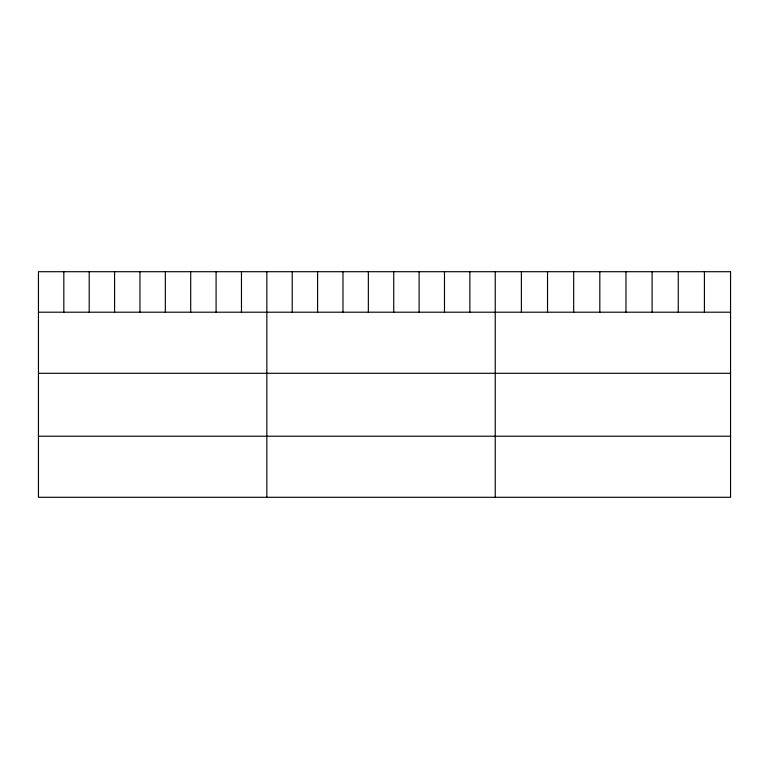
<?xml version="1.0" encoding="UTF-8"?>
<svg xmlns="http://www.w3.org/2000/svg" width="769" height="769" viewBox="0 0 769 769"><rect width="100%" height="100%" fill="white"/><g stroke="black" fill="none" stroke-linecap="round" stroke-linejoin="round"><path stroke-width="1.15" d="M38.45 312.204L730.55 312.204M38.45 373.282L730.55 373.282M38.45 436.215L730.55 436.215M704.404 271.707L704.404 312.204M678.258 271.707L678.258 312.204M652.112 271.707L652.112 312.204M625.966 271.707L625.966 312.204M599.82 271.707L599.82 312.204M573.674 271.707L573.674 312.204M547.528 271.707L547.528 312.204M521.382 271.707L521.382 312.204M495.236 271.707L495.236 497.293M469.859 271.707L469.859 312.204M444.482 271.707L444.482 312.204M419.105 271.707L419.105 312.204M393.728 271.707L393.728 312.204M368.351 271.707L368.351 312.204M342.974 271.707L342.974 312.204M317.597 271.707L317.597 312.204M292.22 271.707L292.22 312.204M266.843 271.707L266.843 497.293M241.466 271.707L241.466 312.204M216.089 271.707L216.089 312.204M190.712 271.707L190.712 312.204M165.335 271.707L165.335 312.204M139.958 271.707L139.958 312.204M114.581 271.707L114.581 312.204M89.204 271.707L89.204 312.204M63.827 271.707L63.827 312.204M730.55 271.707L38.45 271.707L38.45 497.293L730.55 497.293L730.55 271.707"/></g></svg>
